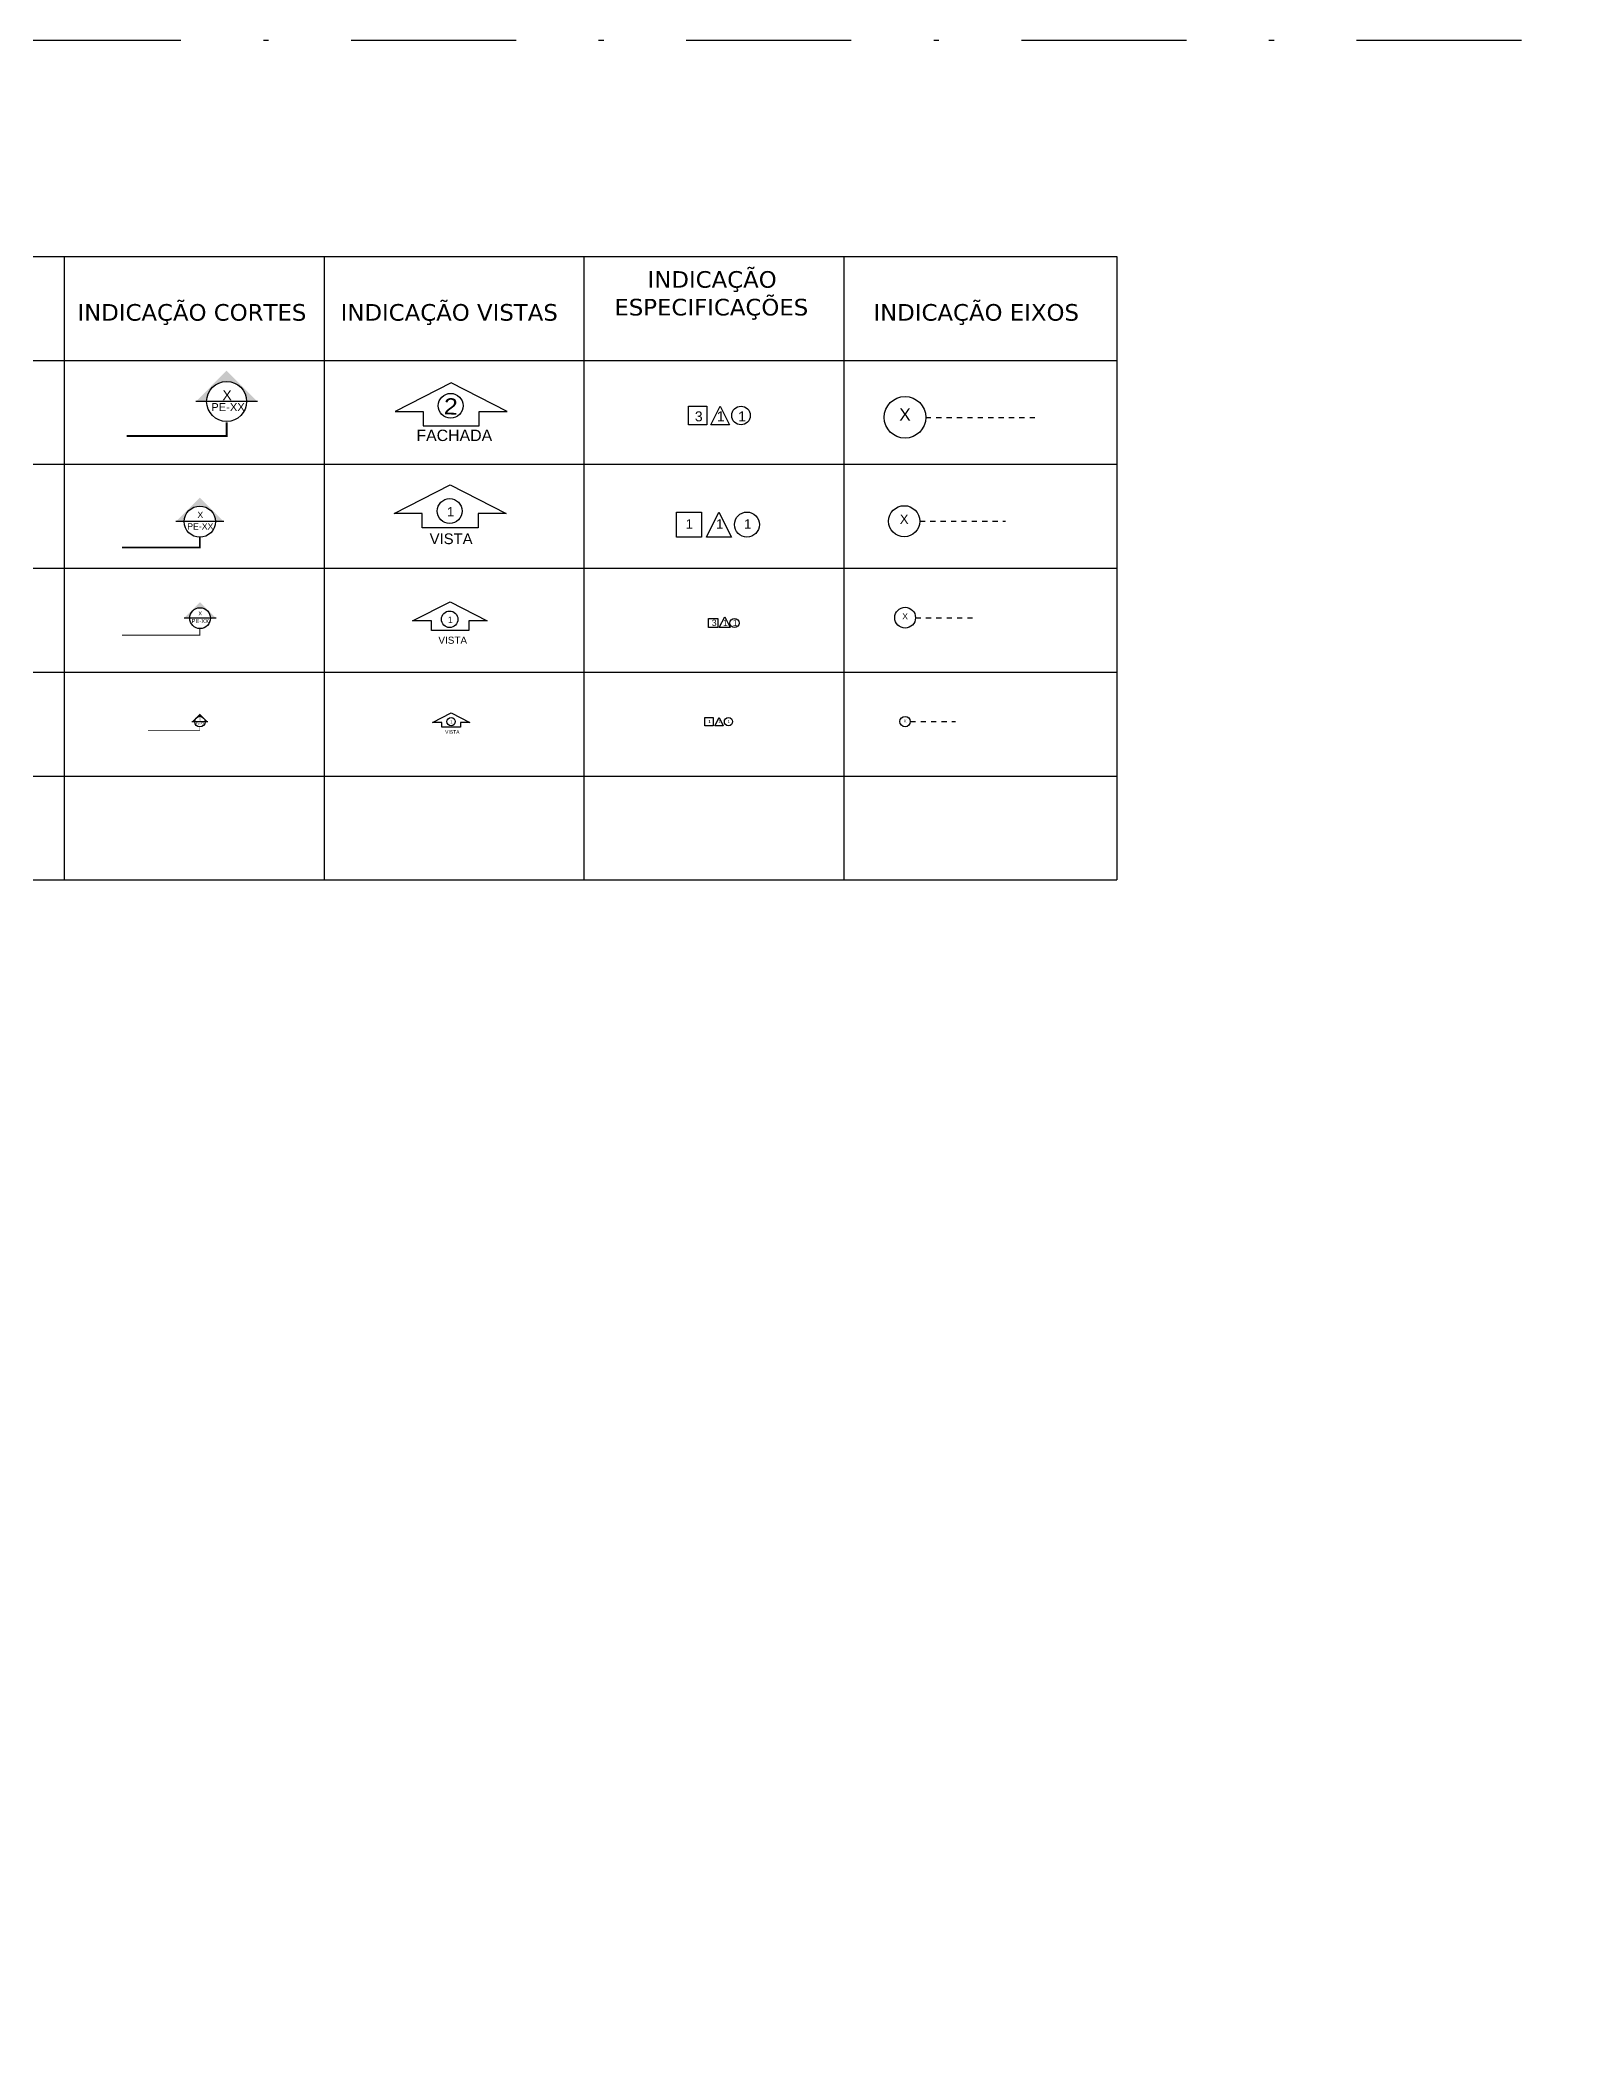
# Model space of a CAD drawing. Extents: x 299 to 462, y 54 to 131.
# Drawn here: x 344.57 to 373.95, y 92.46 to 131.15 of the extents above; entities that cross this region are included whole.
import ezdxf

# ---------------------------------------------------------------- set-up
doc = ezdxf.new("R2010")
doc.units = 0
doc.header["$LTSCALE"] = 0.005
for name, pattern in [('C5', [60, 50, -5, 0, -5]), ('CONTINU', [0]), ('DASHDOT', [25.4, 12.7, -6.35, 0, -6.35])]:
    doc.linetypes.add(name, pattern=pattern)
doc.layers.get('0').update_dxf_attribs({"linetype": 'CONTINUOUS'})
for name, color, linetype in [('ARQ-EXO-1_025', 251, 'C5'), ('ARQ-EXO-1_050', 251, 'C5'), ('ARQ-EXO-1_100', 251, 'C5'), ('ARQ-SMB-1_025', 1, 'CONTINUOUS'), ('ARQ-SMB-1_050', 1, 'CONTINUOUS'), ('ARQ-SMB-1_100', 1, 'CONTINUOUS'), ('ARQ-TXT', 2, 'CONTINUOUS'), ('ARQ-TXT-1_025', 6, 'CONTINUOUS'), ('ARQ-TXT-1_050', 2, 'CONTINUOUS'), ('ARQ-TXT-1_100', 2, 'CONTINUOUS')]:
    doc.layers.add(name, color=color, linetype=linetype)
doc.styles.add('A20', font='arial.ttf', dxfattribs={"height": 0.2})
doc.styles.add('A26', font='arial.ttf', dxfattribs={"height": 0.26})
doc.styles.add('ESC-50-A20', font='arial.ttf', dxfattribs={"height": 0.1})

# ---------------------------------------------------------------- blocks, each defined once
blk = doc.blocks.new('FNDE-Ind Corte-1_050')
blk.add_hatch(color=251).paths.add_polyline_path([(242.306, -4.253), (242.414, -4.253, -1), (242.814, -4.253), (242.922, -4.253), (242.614, -3.945)])
at = {"color": 251, "linetype": 'Continuous'}
blk.add_line((242.922, -4.253), (242.306, -4.253), dxfattribs=at)
blk.add_circle((242.614, -4.253), 0.2, dxfattribs=at)
blk = doc.blocks.new('FNDE-Ind Corte-1_025')
blk.add_hatch(color=251).paths.add_polyline_path([(242.46, -6.253), (242.514, -6.253, -1), (242.714, -6.253), (242.768, -6.253), (242.614, -6.099)])
at = {"color": 251, "linetype": 'Continuous'}
blk.add_line((242.768, -6.253), (242.46, -6.253), dxfattribs=at)
blk.add_circle((242.614, -6.253), 0.1, dxfattribs=at)
blk = doc.blocks.new('FNDE-Ind Corte-1_100')
blk.add_hatch(color=251).paths.add_polyline_path([(241.999, -2.386), (242.214, -2.386, -1), (243.014, -2.386), (243.229, -2.386), (242.614, -1.77)])
at = {"color": 251, "linetype": 'Continuous'}
blk.add_line((243.229, -2.386), (241.999, -2.386), dxfattribs=at)
blk.add_circle((242.614, -2.386), 0.4, dxfattribs=at)

msp = doc.modelspace()

# ---------------------------------------------------------------- linework, layer by layer
at = {"color": 251}
for p, q in [((316.415, 126.992), (365.289, 126.992)), ((345.03, 126.992), (345.03, 114.992)), ((350.03, 126.992), (350.03, 114.992)), ((355.03, 126.992), (355.03, 114.992)), ((360.03, 126.992), (360.03, 114.992)), ((365.289, 126.992), (365.289, 114.992)), ((316.415, 124.992), (365.289, 124.992)), ((316.415, 124.992), (365.289, 124.992)), ((355.03, 125.039), (355.03, 114.992)), ((316.415, 122.992), (365.289, 122.992)), ((316.415, 120.992), (365.289, 120.992)), ((316.415, 118.992), (365.289, 118.992)), ((316.415, 116.992), (365.289, 116.992)), ((316.415, 114.992), (365.289, 114.992))]:
    msp.add_line(p, q, dxfattribs=at)
at = {"linetype": 'DASHDOT', "ltscale": 50}
msp.add_lwpolyline([(298.951, 131.153), (461.858, 131.153), (461.858, 53.85), (298.951, 53.85)], close=True, dxfattribs=at)
at = {"layer": 'ARQ-EXO-1_025', "ltscale": 0.05}
msp.add_line((361.312, 118.039), (362.181, 118.039), dxfattribs=at)
at = {"layer": 'ARQ-EXO-1_025', "linetype": 'CONTINU'}
msp.add_circle((361.212, 118.039), 0.1, dxfattribs=at)
at = {"layer": 'ARQ-EXO-1_050', "ltscale": 0.1}
msp.add_line((361.412, 120.039), (362.51, 120.039), dxfattribs=at)
at = {"layer": 'ARQ-EXO-1_050', "linetype": 'CONTINU'}
msp.add_circle((361.212, 120.039), 0.2, dxfattribs=at)
at = {"layer": 'ARQ-EXO-1_100', "ltscale": 0.2}
for p, q in [((361.61, 123.895), (363.807, 123.895)), ((361.495, 121.895), (363.142, 121.895))]:
    msp.add_line(p, q, dxfattribs=at)
at = {"layer": 'ARQ-EXO-1_100', "linetype": 'CONTINU'}
for centre, radius in [((361.21, 123.895), 0.4), ((361.195, 121.895), 0.3)]:
    msp.add_circle(centre, radius, dxfattribs=at)
at = {"layer": 'ARQ-SMB-1_025'}
msp.add_lwpolyline([(357.36, 118.119), (357.52, 118.119), (357.52, 117.959), (357.36, 117.959)], close=True, dxfattribs=at)
msp.add_lwpolyline([(357.553, 117.959), (357.633, 118.119), (357.713, 117.959), (357.553, 117.959)], dxfattribs=at)
at = {"layer": 'ARQ-SMB-1_025', "color": 251, "linetype": 'DASHDOT', "ltscale": 0.15}
msp.add_lwpolyline([(347.64, 117.939, 0.01, 0.01, 0), (347.64, 117.872, 0.01, 0.01, 0), (346.64, 117.872, 0, 0, 0)], format="xyseb", dxfattribs=at)
at = {"layer": 'ARQ-SMB-1_025'}
msp.add_circle((357.813, 118.039), 0.08, dxfattribs=at)
at = {"layer": 'ARQ-SMB-1_050', "color": 251, "linetype": 'DASHDOT', "ltscale": 0.3}
msp.add_lwpolyline([(347.64, 119.839, 0.02, 0.02, 0), (347.64, 119.704, 0.02, 0.02, 0), (346.14, 119.704, 0, 0, 0)], format="xyseb", dxfattribs=at)
at = {"layer": 'ARQ-SMB-1_100', "elevation": -2.835}
msp.add_lwpolyline([(353.017, 124.009), (353.556, 124.009), (352.478, 124.557), (351.4, 124.009), (351.939, 124.009), (351.939, 123.734), (353.017, 123.734), (353.017, 124.009)], dxfattribs=at)
at = {"layer": 'ARQ-SMB-1_100', "color": 251, "linetype": 'DASHDOT', "ltscale": 0.1}
msp.add_lwpolyline([(348.155, 123.797, 0.0385, 0.0385, 0), (348.155, 123.536, 0.0385, 0.0385, 0), (346.23, 123.536, 0, 0, 0)], format="xyseb", dxfattribs=at)
at = {"layer": 'ARQ-SMB-1_100'}
for points in [[(357.041, 124.109), (357.399, 124.109), (357.399, 123.751), (357.041, 123.751)], [(356.811, 122.072), (357.291, 122.072), (357.291, 121.592), (356.811, 121.592)], [(357.431, 120.024), (357.607, 120.024), (357.607, 119.848), (357.431, 119.848)]]:
    msp.add_lwpolyline(points, close=True, dxfattribs=at)
for points in [[(357.473, 123.751), (357.652, 124.109), (357.831, 123.751), (357.473, 123.751)], [(351.918, 122.045), (351.379, 122.045), (352.457, 122.594), (353.535, 122.045), (352.996, 122.045), (352.996, 121.771), (351.918, 121.771), (351.918, 122.045)], [(357.39, 121.592), (357.63, 122.072), (357.87, 121.592), (357.39, 121.592)], [(352.095, 119.979), (351.735, 119.979), (352.454, 120.344), (353.172, 119.979), (352.813, 119.979), (352.813, 119.796), (352.095, 119.796), (352.095, 119.979)], [(357.741, 120.057), (357.845, 119.848), (357.636, 119.848), (357.741, 120.057)], [(352.298, 118.023), (352.119, 118.023), (352.478, 118.206), (352.837, 118.023), (352.658, 118.023), (352.658, 117.932), (352.298, 117.932), (352.298, 118.023)]]:
    msp.add_lwpolyline(points, dxfattribs=at)
at = {"layer": 'ARQ-SMB-1_100', "color": 251, "linetype": 'DASHDOT', "ltscale": 0.6}
msp.add_lwpolyline([(347.64, 121.595, 0.03, 0.03, 0), (347.64, 121.391, 0.03, 0.03, 0), (346.14, 121.391, 0, 0, 0)], format="xyseb", dxfattribs=at)
at = {"layer": 'ARQ-SMB-1_100', "color": 2}
for centre, radius in [((352.466, 124.117), 0.239), ((352.447, 122.091), 0.239), ((352.447, 120.009), 0.159), ((352.475, 118.039), 0.0796)]:
    msp.add_circle(centre, radius, dxfattribs=at)
at = {"layer": 'ARQ-SMB-1_100'}
for centre, radius in [((358.054, 123.93), 0.179), ((358.168, 121.832), 0.24), ((357.929, 119.936), 0.088)]:
    msp.add_circle(centre, radius, dxfattribs=at)

# ---------------------------------------------------------------- block references
at = {"layer": 'ARQ-SMB-1_025'}
msp.add_blockref('FNDE-Ind Corte-1_025', (105.028, 124.291), dxfattribs=at)
at = {"layer": 'ARQ-SMB-1_050'}
msp.add_blockref('FNDE-Ind Corte-1_050', (105.03, 124.283), dxfattribs=at)
at = {"layer": 'ARQ-SMB-1_100'}
for p, xscale, yscale, zscale in [((114.631, 126.497), 0.9625343025600117, 0.9625343025600117, 0.9625343025600117), ((165.679, 123.677), 0.75, 0.75, 0.75)]:
    msp.add_blockref('FNDE-Ind Corte-1_100', p, dxfattribs=dict(at, xscale=xscale, yscale=yscale, zscale=zscale))

# ---------------------------------------------------------------- texts
at = {"layer": 'ARQ-SMB-1_100', "color": 2, "style": 'A26', "text_generation_flag": 6, "width": 1.1}
msp.add_text('2', height=0.312, rotation=177.9157, dxfattribs=at).set_placement((352.33, 123.955))
at = {"layer": 'ARQ-TXT', "char_height": 0.32, "attachment_point": 1, "style": 'ESC-50-A20'}
for s, width, insert in [('\\pi1.2261;{\\fVerdana|b0|i0|c0|p34;INDICAÇÃO \\P\\pi0.58677;ESPECIFICAÇÕES}', 5, (355.03, 126.709)), ('{\\fVerdana|b0|i0|c0|p34;INDICAÇÃO CORTES}', 16.94727, (345.284, 126.075)), ('\\pi0.31921;{\\fVerdana|b0|i0|c0|p34;INDICAÇÃO VISTAS}', 5, (350.03, 126.075)), ('\\pi0.57205;{\\fVerdana|b0|i0|c0|p34;INDICAÇÃO EIXOS}', 5.25811, (360.03, 126.075))]:
    msp.add_mtext_dynamic_manual_height_columns(s, width=width, gutter_width=0.5, heights=[0], dxfattribs=dict(at, insert=insert))
at = {"layer": 'ARQ-TXT-1_025', "attachment_point": 1}
for s, insert, char_height, width, style in [('PE-XX', (347.56, 118.027), 0.04, 2.13204, 'ESC-50-A20'), ('X', (347.625, 118.1), 0.04, 2.13204, 'ESC-50-A20'), ('1', (357.426, 118.073), 0.06, 0.04313, 'A20'), ('1', (357.615, 118.073), 0.06, 0.04313, 'A20'), ('1', (357.795, 118.073), 0.06, 0.04313, 'A20'), ('X', (361.184, 118.083), 0.06, 0.04313, 'A20')]:
    msp.add_mtext(s, dxfattribs=dict(at, insert=insert, char_height=char_height, width=width, style=style))
at = {"layer": 'ARQ-TXT-1_050', "style": 'ESC-50-A20'}
msp.add_text('FACHADA', height=0.2185, dxfattribs=at).set_placement((351.807, 123.439, -2.835))
at = {"layer": 'ARQ-TXT-1_050', "attachment_point": 1}
for s, insert, char_height, width, style in [('1', (352.394, 122.167), 0.18, 0.12938, 'A20'), ('PE-XX', (347.48, 120.014), 0.08, 4.26409, 'ESC-50-A20'), ('X', (347.609, 120.162), 0.08, 4.26409, 'ESC-50-A20'), ('1', (352.412, 120.06), 0.12, 0.08625, 'A20'), ('3', (357.492, 120.002), 0.12, 0.08625, 'A20'), ('1', (357.708, 120.002), 0.12, 0.08625, 'A20'), ('1', (357.894, 120.002), 0.12, 0.08625, 'A20'), ('X', (361.156, 120.126), 0.12, 0.08625, 'A20'), ('1', (352.457, 118.064), 0.06, 0.04313, 'A20')]:
    msp.add_mtext(s, dxfattribs=dict(at, insert=insert, char_height=char_height, width=width, style=style))
at = {"layer": 'ARQ-TXT-1_050', "attachment_point": 1, "style": 'ESC-50-A20'}
for s, insert, char_height in [('\\pi0.78181;VISTA     ', (351.28, 121.66), 0.2048), ('\\pi0.91946;VISTA     ', (351.311, 119.674), 0.13653), ('\\pi1.0571;VISTA     ', (351.303, 117.875), 0.06827)]:
    msp.add_mtext_dynamic_manual_height_columns(s, width=2.38952, gutter_width=1, heights=[0], dxfattribs=dict(at, insert=insert, char_height=char_height))
at = {"layer": 'ARQ-TXT-1_100', "attachment_point": 1}
for s, insert, char_height, width, style in [('X', (348.074, 124.417), 0.193, 8.20866, 'ESC-50-A20'), ('PE-XX', (347.859, 124.169), 0.154, 6.56693, 'ESC-50-A20'), ('3', (357.166, 124.01), 0.192, 0.138, 'A20'), ('1', (357.588, 124.01), 0.192, 0.138, 'A20'), ('1', (357.999, 124.01), 0.192, 0.138, 'A20'), ('X', (361.098, 124.069), 0.24, 0.1725, 'A20'), ('X', (347.593, 122.078), 0.12, 6.39613, 'ESC-50-A20'), ('1', (356.988, 121.934), 0.18, 0.12938, 'A20'), ('1', (357.575, 121.934), 0.18, 0.12938, 'A20'), ('1', (358.114, 121.934), 0.18, 0.12938, 'A20'), ('X', (361.11, 122.025), 0.18, 0.12938, 'A20'), ('PE-XX', (347.397, 121.856), 0.12, 6.39613, 'ESC-50-A20')]:
    msp.add_mtext(s, dxfattribs=dict(at, insert=insert, char_height=char_height, width=width, style=style))

doc.saveas('drawing.dxf')
